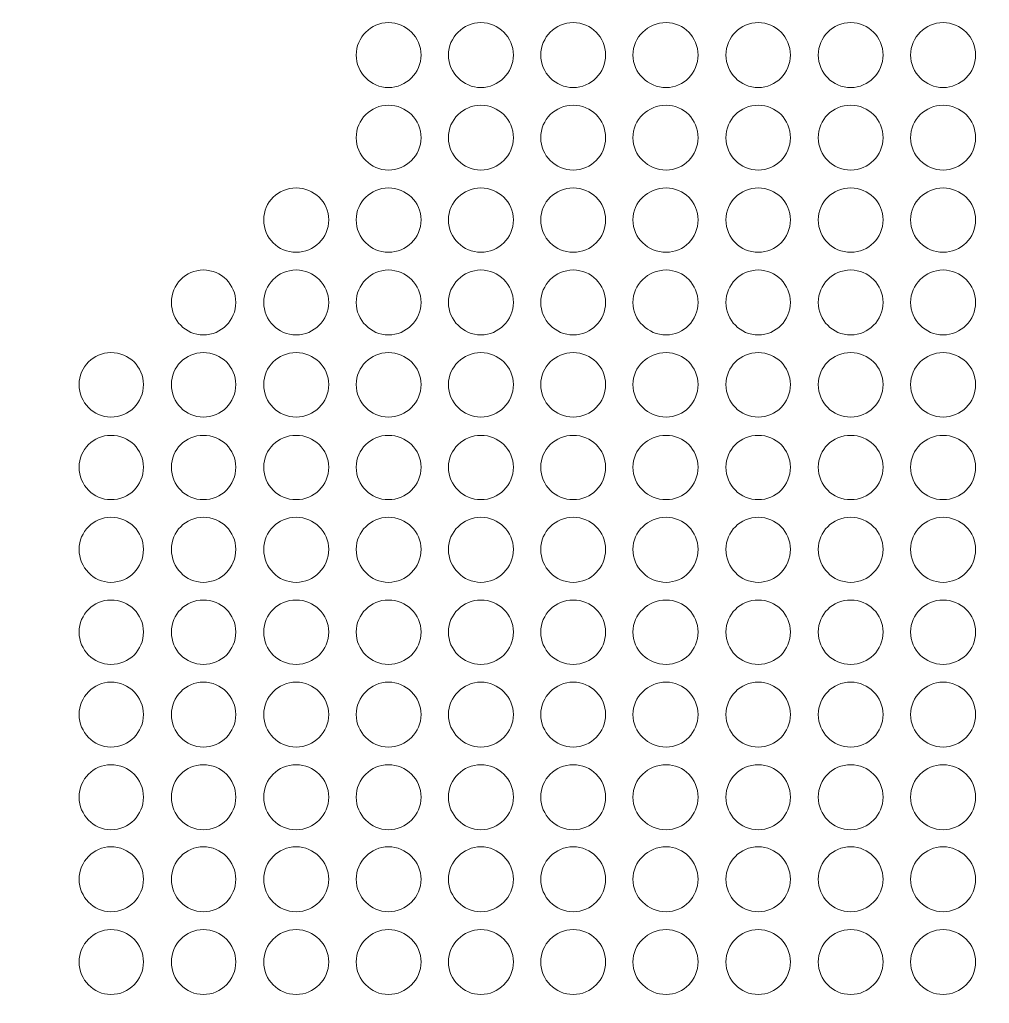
# Model space of a CAD drawing. Header units: inches. Extents: x 243 to 900, y -519 to -86.
# Drawn here: x 371.33 to 397.29, y -338.96 to -312.63 of the extents above; entities that cross this region are included whole.
import ezdxf

# ---------------------------------------------------------------- set-up
doc = ezdxf.new("R2010")
doc.units = ezdxf.units.IN
doc.header["$MEASUREMENT"] = 0
doc.layers.add('Layer 1', color=7, linetype='Continuous')

# ---------------------------------------------------------------- blocks, each defined once
blk = doc.blocks.new('block 3')
at = {"layer": 'Layer 1', "lineweight": 0}
blk.add_open_spline([(898.138, -484.267), (898.138, -494.991), (889.368, -503.763), (878.645, -503.763), (878.645, -503.763), (266.12, -503.763), (266.12, -503.763), (255.397, -503.763), (246.624, -494.991), (246.624, -484.267), (246.624, -484.267), (246.624, -108.507), (246.624, -108.507), (246.624, -97.783), (255.397, -89.011), (266.12, -89.011), (266.12, -89.011), (878.645, -89.011), (878.645, -89.011), (889.368, -89.011), (898.138, -97.783), (898.138, -108.507), (898.138, -108.507), (898.138, -484.267), (898.138, -484.267)], degree=3, knots=[0, 0, 0, 0, 1, 1, 1, 2, 2, 2, 3, 3, 3, 4, 4, 4, 5, 5, 5, 6, 6, 6, 7, 7, 7, 8, 8, 8, 8], dxfattribs=at)
blk = doc.blocks.new('block 2')
at = {"layer": 'Layer 1'}
blk.add_blockref('block 3', (0, 0), dxfattribs=at)
blk = doc.blocks.new('block 85')
at = {"layer": 'Layer 1', "lineweight": 0}
for points in [[(382.071, -313.579), (382.071, -314.052), (381.674, -314.448), (381.196, -314.448), (380.728, -314.448), (380.334, -314.052), (380.334, -313.579), (380.334, -313.105), (380.728, -312.71), (381.196, -312.71), (381.674, -312.71), (382.071, -313.105), (382.071, -313.579)], [(384.543, -313.579), (384.543, -314.052), (384.144, -314.448), (383.673, -314.448), (383.2, -314.448), (382.803, -314.052), (382.803, -313.579), (382.803, -313.105), (383.2, -312.71), (383.673, -312.71), (384.144, -312.71), (384.543, -313.105), (384.543, -313.579)], [(387.012, -313.579), (387.012, -314.052), (386.632, -314.448), (386.145, -314.448), (385.669, -314.448), (385.275, -314.052), (385.275, -313.579), (385.275, -313.105), (385.669, -312.71), (386.145, -312.71), (386.632, -312.71), (387.012, -313.105), (387.012, -313.579)], [(389.487, -313.579), (389.487, -314.052), (389.106, -314.448), (388.633, -314.448), (388.144, -314.448), (387.745, -314.052), (387.745, -313.579), (387.745, -313.105), (388.144, -312.71), (388.633, -312.71), (389.106, -312.71), (389.487, -313.105), (389.487, -313.579)], [(391.959, -313.579), (391.959, -314.052), (391.576, -314.448), (391.102, -314.448), (390.616, -314.448), (390.235, -314.052), (390.235, -313.579), (390.235, -313.105), (390.616, -312.71), (391.102, -312.71), (391.576, -312.71), (391.959, -313.105), (391.959, -313.579)], [(394.442, -313.579), (394.442, -314.052), (394.048, -314.448), (393.577, -314.448), (393.085, -314.448), (392.707, -314.052), (392.707, -313.579), (392.707, -313.105), (393.085, -312.71), (393.577, -312.71), (394.048, -312.71), (394.442, -313.105), (394.442, -313.579)], [(396.919, -313.579), (396.919, -314.052), (396.522, -314.448), (396.046, -314.448), (395.576, -314.448), (395.177, -314.052), (395.177, -313.579), (395.177, -313.105), (395.576, -312.71), (396.046, -312.71), (396.522, -312.71), (396.919, -313.105), (396.919, -313.579)]]:
    blk.add_open_spline(points, degree=3, knots=[0, 0, 0, 0, 1, 1, 1, 2, 2, 2, 3, 3, 3, 4, 4, 4, 4], dxfattribs=at)
blk = doc.blocks.new('block 86')
at = {"layer": 'Layer 1', "lineweight": 0}
for points in [[(382.071, -315.793), (382.071, -316.263), (381.674, -316.66), (381.196, -316.66), (380.728, -316.66), (380.334, -316.263), (380.334, -315.793), (380.334, -315.305), (380.728, -314.922), (381.196, -314.922), (381.674, -314.922), (382.071, -315.305), (382.071, -315.793)], [(384.543, -315.793), (384.543, -316.263), (384.144, -316.66), (383.673, -316.66), (383.2, -316.66), (382.803, -316.263), (382.803, -315.793), (382.803, -315.305), (383.2, -314.922), (383.673, -314.922), (384.144, -314.922), (384.543, -315.305), (384.543, -315.793)], [(387.012, -315.793), (387.012, -316.263), (386.632, -316.66), (386.145, -316.66), (385.669, -316.66), (385.275, -316.263), (385.275, -315.793), (385.275, -315.305), (385.669, -314.922), (386.145, -314.922), (386.632, -314.922), (387.012, -315.305), (387.012, -315.793)], [(389.487, -315.793), (389.487, -316.263), (389.106, -316.66), (388.633, -316.66), (388.144, -316.66), (387.745, -316.263), (387.745, -315.793), (387.745, -315.305), (388.144, -314.922), (388.633, -314.922), (389.106, -314.922), (389.487, -315.305), (389.487, -315.793)], [(391.959, -315.793), (391.959, -316.263), (391.576, -316.66), (391.102, -316.66), (390.616, -316.66), (390.235, -316.263), (390.235, -315.793), (390.235, -315.305), (390.616, -314.922), (391.102, -314.922), (391.576, -314.922), (391.959, -315.305), (391.959, -315.793)], [(394.442, -315.793), (394.442, -316.263), (394.048, -316.66), (393.577, -316.66), (393.085, -316.66), (392.707, -316.263), (392.707, -315.793), (392.707, -315.305), (393.085, -314.922), (393.577, -314.922), (394.048, -314.922), (394.442, -315.305), (394.442, -315.793)], [(396.919, -315.793), (396.919, -316.263), (396.522, -316.66), (396.046, -316.66), (395.576, -316.66), (395.177, -316.263), (395.177, -315.793), (395.177, -315.305), (395.576, -314.922), (396.046, -314.922), (396.522, -314.922), (396.919, -315.305), (396.919, -315.793)]]:
    blk.add_open_spline(points, degree=3, knots=[0, 0, 0, 0, 1, 1, 1, 2, 2, 2, 3, 3, 3, 4, 4, 4, 4], dxfattribs=at)
blk = doc.blocks.new('block 87')
at = {"layer": 'Layer 1', "lineweight": 0}
for points in [[(379.599, -317.99), (379.599, -318.479), (379.202, -318.858), (378.729, -318.858), (378.24, -318.858), (377.859, -318.479), (377.859, -317.99), (377.859, -317.517), (378.24, -317.136), (378.729, -317.136), (379.202, -317.136), (379.599, -317.517), (379.599, -317.99)], [(382.071, -317.99), (382.071, -318.479), (381.674, -318.858), (381.196, -318.858), (380.728, -318.858), (380.334, -318.479), (380.334, -317.99), (380.334, -317.517), (380.728, -317.136), (381.196, -317.136), (381.674, -317.136), (382.071, -317.517), (382.071, -317.99)], [(384.543, -317.99), (384.543, -318.479), (384.144, -318.858), (383.673, -318.858), (383.2, -318.858), (382.803, -318.479), (382.803, -317.99), (382.803, -317.517), (383.2, -317.136), (383.673, -317.136), (384.144, -317.136), (384.543, -317.517), (384.543, -317.99)], [(387.012, -317.99), (387.012, -318.479), (386.632, -318.858), (386.145, -318.858), (385.669, -318.858), (385.275, -318.479), (385.275, -317.99), (385.275, -317.517), (385.669, -317.136), (386.145, -317.136), (386.632, -317.136), (387.012, -317.517), (387.012, -317.99)], [(389.487, -317.99), (389.487, -318.479), (389.106, -318.858), (388.633, -318.858), (388.144, -318.858), (387.745, -318.479), (387.745, -317.99), (387.745, -317.517), (388.144, -317.136), (388.633, -317.136), (389.106, -317.136), (389.487, -317.517), (389.487, -317.99)], [(391.959, -317.99), (391.959, -318.479), (391.576, -318.858), (391.102, -318.858), (390.616, -318.858), (390.235, -318.479), (390.235, -317.99), (390.235, -317.517), (390.616, -317.136), (391.102, -317.136), (391.576, -317.136), (391.959, -317.517), (391.959, -317.99)], [(394.442, -317.99), (394.442, -318.479), (394.048, -318.858), (393.577, -318.858), (393.085, -318.858), (392.707, -318.479), (392.707, -317.99), (392.707, -317.517), (393.085, -317.136), (393.577, -317.136), (394.048, -317.136), (394.442, -317.517), (394.442, -317.99)], [(396.919, -317.99), (396.919, -318.479), (396.522, -318.858), (396.046, -318.858), (395.576, -318.858), (395.177, -318.479), (395.177, -317.99), (395.177, -317.517), (395.576, -317.136), (396.046, -317.136), (396.522, -317.136), (396.919, -317.517), (396.919, -317.99)]]:
    blk.add_open_spline(points, degree=3, knots=[0, 0, 0, 0, 1, 1, 1, 2, 2, 2, 3, 3, 3, 4, 4, 4, 4], dxfattribs=at)
blk = doc.blocks.new('block 88')
at = {"layer": 'Layer 1', "lineweight": 0}
for points in [[(377.111, -320.201), (377.111, -320.676), (376.73, -321.071), (376.241, -321.071), (375.768, -321.071), (375.387, -320.676), (375.387, -320.201), (375.387, -319.73), (375.768, -319.333), (376.241, -319.333), (376.73, -319.333), (377.111, -319.73), (377.111, -320.201)], [(379.599, -320.201), (379.599, -320.676), (379.202, -321.071), (378.729, -321.071), (378.24, -321.071), (377.859, -320.676), (377.859, -320.201), (377.859, -319.73), (378.24, -319.333), (378.729, -319.333), (379.202, -319.333), (379.599, -319.73), (379.599, -320.201)], [(382.071, -320.201), (382.071, -320.676), (381.674, -321.071), (381.196, -321.071), (380.728, -321.071), (380.334, -320.676), (380.334, -320.201), (380.334, -319.73), (380.728, -319.333), (381.196, -319.333), (381.674, -319.333), (382.071, -319.73), (382.071, -320.201)], [(384.543, -320.201), (384.543, -320.676), (384.144, -321.071), (383.673, -321.071), (383.2, -321.071), (382.803, -320.676), (382.803, -320.201), (382.803, -319.73), (383.2, -319.333), (383.673, -319.333), (384.144, -319.333), (384.543, -319.73), (384.543, -320.201)], [(387.012, -320.201), (387.012, -320.676), (386.632, -321.071), (386.145, -321.071), (385.669, -321.071), (385.275, -320.676), (385.275, -320.201), (385.275, -319.73), (385.669, -319.333), (386.145, -319.333), (386.632, -319.333), (387.012, -319.73), (387.012, -320.201)], [(389.487, -320.201), (389.487, -320.676), (389.106, -321.071), (388.633, -321.071), (388.144, -321.071), (387.745, -320.676), (387.745, -320.201), (387.745, -319.73), (388.144, -319.333), (388.633, -319.333), (389.106, -319.333), (389.487, -319.73), (389.487, -320.201)], [(391.959, -320.201), (391.959, -320.676), (391.576, -321.071), (391.102, -321.071), (390.616, -321.071), (390.235, -320.676), (390.235, -320.201), (390.235, -319.73), (390.616, -319.333), (391.102, -319.333), (391.576, -319.333), (391.959, -319.73), (391.959, -320.201)], [(394.442, -320.201), (394.442, -320.676), (394.048, -321.071), (393.577, -321.071), (393.085, -321.071), (392.707, -320.676), (392.707, -320.201), (392.707, -319.73), (393.085, -319.333), (393.577, -319.333), (394.048, -319.333), (394.442, -319.73), (394.442, -320.201)], [(396.919, -320.201), (396.919, -320.676), (396.522, -321.071), (396.046, -321.071), (395.576, -321.071), (395.177, -320.676), (395.177, -320.201), (395.177, -319.73), (395.576, -319.333), (396.046, -319.333), (396.522, -319.333), (396.919, -319.73), (396.919, -320.201)]]:
    blk.add_open_spline(points, degree=3, knots=[0, 0, 0, 0, 1, 1, 1, 2, 2, 2, 3, 3, 3, 4, 4, 4, 4], dxfattribs=at)
blk = doc.blocks.new('block 89')
at = {"layer": 'Layer 1', "lineweight": 0}
for points in [[(374.639, -322.398), (374.639, -322.886), (374.258, -323.27), (373.767, -323.27), (373.299, -323.27), (372.918, -322.886), (372.918, -322.398), (372.918, -321.927), (373.299, -321.545), (373.767, -321.545), (374.258, -321.545), (374.639, -321.927), (374.639, -322.398)], [(377.111, -322.398), (377.111, -322.886), (376.73, -323.27), (376.241, -323.27), (375.768, -323.27), (375.387, -322.886), (375.387, -322.398), (375.387, -321.927), (375.768, -321.545), (376.241, -321.545), (376.73, -321.545), (377.111, -321.927), (377.111, -322.398)], [(379.599, -322.398), (379.599, -322.886), (379.202, -323.27), (378.729, -323.27), (378.24, -323.27), (377.859, -322.886), (377.859, -322.398), (377.859, -321.927), (378.24, -321.545), (378.729, -321.545), (379.202, -321.545), (379.599, -321.927), (379.599, -322.398)], [(382.071, -322.398), (382.071, -322.886), (381.674, -323.27), (381.196, -323.27), (380.728, -323.27), (380.334, -322.886), (380.334, -322.398), (380.334, -321.927), (380.728, -321.545), (381.196, -321.545), (381.674, -321.545), (382.071, -321.927), (382.071, -322.398)], [(384.543, -322.398), (384.543, -322.886), (384.144, -323.27), (383.673, -323.27), (383.2, -323.27), (382.803, -322.886), (382.803, -322.398), (382.803, -321.927), (383.2, -321.545), (383.673, -321.545), (384.144, -321.545), (384.543, -321.927), (384.543, -322.398)], [(387.012, -322.398), (387.012, -322.886), (386.632, -323.27), (386.145, -323.27), (385.669, -323.27), (385.275, -322.886), (385.275, -322.398), (385.275, -321.927), (385.669, -321.545), (386.145, -321.545), (386.632, -321.545), (387.012, -321.927), (387.012, -322.398)], [(389.487, -322.398), (389.487, -322.886), (389.106, -323.27), (388.633, -323.27), (388.144, -323.27), (387.745, -322.886), (387.745, -322.398), (387.745, -321.927), (388.144, -321.545), (388.633, -321.545), (389.106, -321.545), (389.487, -321.927), (389.487, -322.398)], [(391.959, -322.398), (391.959, -322.886), (391.576, -323.27), (391.102, -323.27), (390.616, -323.27), (390.235, -322.886), (390.235, -322.398), (390.235, -321.927), (390.616, -321.545), (391.102, -321.545), (391.576, -321.545), (391.959, -321.927), (391.959, -322.398)], [(394.442, -322.398), (394.442, -322.886), (394.048, -323.27), (393.577, -323.27), (393.085, -323.27), (392.707, -322.886), (392.707, -322.398), (392.707, -321.927), (393.085, -321.545), (393.577, -321.545), (394.048, -321.545), (394.442, -321.927), (394.442, -322.398)], [(396.919, -322.398), (396.919, -322.886), (396.522, -323.27), (396.046, -323.27), (395.576, -323.27), (395.177, -322.886), (395.177, -322.398), (395.177, -321.927), (395.576, -321.545), (396.046, -321.545), (396.522, -321.545), (396.919, -321.927), (396.919, -322.398)]]:
    blk.add_open_spline(points, degree=3, knots=[0, 0, 0, 0, 1, 1, 1, 2, 2, 2, 3, 3, 3, 4, 4, 4, 4], dxfattribs=at)
blk = doc.blocks.new('block 90')
at = {"layer": 'Layer 1', "lineweight": 0}
for points in [[(374.639, -324.611), (374.639, -325.101), (374.258, -325.481), (373.767, -325.481), (373.299, -325.481), (372.918, -325.101), (372.918, -324.611), (372.918, -324.139), (373.299, -323.759), (373.767, -323.759), (374.258, -323.759), (374.639, -324.139), (374.639, -324.611)], [(377.111, -324.611), (377.111, -325.101), (376.73, -325.481), (376.241, -325.481), (375.768, -325.481), (375.387, -325.101), (375.387, -324.611), (375.387, -324.139), (375.768, -323.759), (376.241, -323.759), (376.73, -323.759), (377.111, -324.139), (377.111, -324.611)], [(379.599, -324.611), (379.599, -325.101), (379.202, -325.481), (378.729, -325.481), (378.24, -325.481), (377.859, -325.101), (377.859, -324.611), (377.859, -324.139), (378.24, -323.759), (378.729, -323.759), (379.202, -323.759), (379.599, -324.139), (379.599, -324.611)], [(382.071, -324.611), (382.071, -325.101), (381.674, -325.481), (381.196, -325.481), (380.728, -325.481), (380.334, -325.101), (380.334, -324.611), (380.334, -324.139), (380.728, -323.759), (381.196, -323.759), (381.674, -323.759), (382.071, -324.139), (382.071, -324.611)], [(384.543, -324.611), (384.543, -325.101), (384.144, -325.481), (383.673, -325.481), (383.2, -325.481), (382.803, -325.101), (382.803, -324.611), (382.803, -324.139), (383.2, -323.759), (383.673, -323.759), (384.144, -323.759), (384.543, -324.139), (384.543, -324.611)], [(387.012, -324.611), (387.012, -325.101), (386.632, -325.481), (386.145, -325.481), (385.669, -325.481), (385.275, -325.101), (385.275, -324.611), (385.275, -324.139), (385.669, -323.759), (386.145, -323.759), (386.632, -323.759), (387.012, -324.139), (387.012, -324.611)], [(389.487, -324.611), (389.487, -325.101), (389.106, -325.481), (388.633, -325.481), (388.144, -325.481), (387.745, -325.101), (387.745, -324.611), (387.745, -324.139), (388.144, -323.759), (388.633, -323.759), (389.106, -323.759), (389.487, -324.139), (389.487, -324.611)], [(391.959, -324.611), (391.959, -325.101), (391.576, -325.481), (391.102, -325.481), (390.616, -325.481), (390.235, -325.101), (390.235, -324.611), (390.235, -324.139), (390.616, -323.759), (391.102, -323.759), (391.576, -323.759), (391.959, -324.139), (391.959, -324.611)], [(394.442, -324.611), (394.442, -325.101), (394.048, -325.481), (393.577, -325.481), (393.085, -325.481), (392.707, -325.101), (392.707, -324.611), (392.707, -324.139), (393.085, -323.759), (393.577, -323.759), (394.048, -323.759), (394.442, -324.139), (394.442, -324.611)], [(396.919, -324.611), (396.919, -325.101), (396.522, -325.481), (396.046, -325.481), (395.576, -325.481), (395.177, -325.101), (395.177, -324.611), (395.177, -324.139), (395.576, -323.759), (396.046, -323.759), (396.522, -323.759), (396.919, -324.139), (396.919, -324.611)]]:
    blk.add_open_spline(points, degree=3, knots=[0, 0, 0, 0, 1, 1, 1, 2, 2, 2, 3, 3, 3, 4, 4, 4, 4], dxfattribs=at)
blk = doc.blocks.new('block 91')
at = {"layer": 'Layer 1', "lineweight": 0}
for points in [[(374.639, -326.81), (374.639, -327.298), (374.258, -327.694), (373.767, -327.694), (373.299, -327.694), (372.918, -327.298), (372.918, -326.81), (372.918, -326.338), (373.299, -325.954), (373.767, -325.954), (374.258, -325.954), (374.639, -326.338), (374.639, -326.81)], [(377.111, -326.81), (377.111, -327.298), (376.73, -327.694), (376.241, -327.694), (375.768, -327.694), (375.387, -327.298), (375.387, -326.81), (375.387, -326.338), (375.768, -325.954), (376.241, -325.954), (376.73, -325.954), (377.111, -326.338), (377.111, -326.81)], [(379.599, -326.81), (379.599, -327.298), (379.202, -327.694), (378.729, -327.694), (378.24, -327.694), (377.859, -327.298), (377.859, -326.81), (377.859, -326.338), (378.24, -325.954), (378.729, -325.954), (379.202, -325.954), (379.599, -326.338), (379.599, -326.81)], [(382.071, -326.81), (382.071, -327.298), (381.674, -327.694), (381.196, -327.694), (380.728, -327.694), (380.334, -327.298), (380.334, -326.81), (380.334, -326.338), (380.728, -325.954), (381.196, -325.954), (381.674, -325.954), (382.071, -326.338), (382.071, -326.81)], [(384.543, -326.81), (384.543, -327.298), (384.144, -327.694), (383.673, -327.694), (383.2, -327.694), (382.803, -327.298), (382.803, -326.81), (382.803, -326.338), (383.2, -325.954), (383.673, -325.954), (384.144, -325.954), (384.543, -326.338), (384.543, -326.81)], [(387.012, -326.81), (387.012, -327.298), (386.632, -327.694), (386.145, -327.694), (385.669, -327.694), (385.275, -327.298), (385.275, -326.81), (385.275, -326.338), (385.669, -325.954), (386.145, -325.954), (386.632, -325.954), (387.012, -326.338), (387.012, -326.81)], [(389.487, -326.81), (389.487, -327.298), (389.106, -327.694), (388.633, -327.694), (388.144, -327.694), (387.745, -327.298), (387.745, -326.81), (387.745, -326.338), (388.144, -325.954), (388.633, -325.954), (389.106, -325.954), (389.487, -326.338), (389.487, -326.81)], [(391.959, -326.81), (391.959, -327.298), (391.576, -327.694), (391.102, -327.694), (390.616, -327.694), (390.235, -327.298), (390.235, -326.81), (390.235, -326.338), (390.616, -325.954), (391.102, -325.954), (391.576, -325.954), (391.959, -326.338), (391.959, -326.81)], [(394.442, -326.81), (394.442, -327.298), (394.048, -327.694), (393.577, -327.694), (393.085, -327.694), (392.707, -327.298), (392.707, -326.81), (392.707, -326.338), (393.085, -325.954), (393.577, -325.954), (394.048, -325.954), (394.442, -326.338), (394.442, -326.81)], [(396.919, -326.81), (396.919, -327.298), (396.522, -327.694), (396.046, -327.694), (395.576, -327.694), (395.177, -327.298), (395.177, -326.81), (395.177, -326.338), (395.576, -325.954), (396.046, -325.954), (396.522, -325.954), (396.919, -326.338), (396.919, -326.81)]]:
    blk.add_open_spline(points, degree=3, knots=[0, 0, 0, 0, 1, 1, 1, 2, 2, 2, 3, 3, 3, 4, 4, 4, 4], dxfattribs=at)
blk = doc.blocks.new('block 92')
at = {"layer": 'Layer 1', "lineweight": 0}
for points in [[(374.639, -329.023), (374.639, -329.509), (374.258, -329.891), (373.767, -329.891), (373.299, -329.891), (372.918, -329.509), (372.918, -329.023), (372.918, -328.549), (373.299, -328.167), (373.767, -328.167), (374.258, -328.167), (374.639, -328.549), (374.639, -329.023)], [(377.111, -329.023), (377.111, -329.509), (376.73, -329.891), (376.241, -329.891), (375.768, -329.891), (375.387, -329.509), (375.387, -329.023), (375.387, -328.549), (375.768, -328.167), (376.241, -328.167), (376.73, -328.167), (377.111, -328.549), (377.111, -329.023)], [(379.599, -329.023), (379.599, -329.509), (379.202, -329.891), (378.729, -329.891), (378.24, -329.891), (377.859, -329.509), (377.859, -329.023), (377.859, -328.549), (378.24, -328.167), (378.729, -328.167), (379.202, -328.167), (379.599, -328.549), (379.599, -329.023)], [(382.071, -329.023), (382.071, -329.509), (381.674, -329.891), (381.196, -329.891), (380.728, -329.891), (380.334, -329.509), (380.334, -329.023), (380.334, -328.549), (380.728, -328.167), (381.196, -328.167), (381.674, -328.167), (382.071, -328.549), (382.071, -329.023)], [(384.543, -329.023), (384.543, -329.509), (384.144, -329.891), (383.673, -329.891), (383.2, -329.891), (382.803, -329.509), (382.803, -329.023), (382.803, -328.549), (383.2, -328.167), (383.673, -328.167), (384.144, -328.167), (384.543, -328.549), (384.543, -329.023)], [(387.012, -329.023), (387.012, -329.509), (386.632, -329.891), (386.145, -329.891), (385.669, -329.891), (385.275, -329.509), (385.275, -329.023), (385.275, -328.549), (385.669, -328.167), (386.145, -328.167), (386.632, -328.167), (387.012, -328.549), (387.012, -329.023)], [(389.487, -329.023), (389.487, -329.509), (389.106, -329.891), (388.633, -329.891), (388.144, -329.891), (387.745, -329.509), (387.745, -329.023), (387.745, -328.549), (388.144, -328.167), (388.633, -328.167), (389.106, -328.167), (389.487, -328.549), (389.487, -329.023)], [(391.959, -329.023), (391.959, -329.509), (391.576, -329.891), (391.102, -329.891), (390.616, -329.891), (390.235, -329.509), (390.235, -329.023), (390.235, -328.549), (390.616, -328.167), (391.102, -328.167), (391.576, -328.167), (391.959, -328.549), (391.959, -329.023)], [(394.442, -329.023), (394.442, -329.509), (394.048, -329.891), (393.577, -329.891), (393.085, -329.891), (392.707, -329.509), (392.707, -329.023), (392.707, -328.549), (393.085, -328.167), (393.577, -328.167), (394.048, -328.167), (394.442, -328.549), (394.442, -329.023)], [(396.919, -329.023), (396.919, -329.509), (396.522, -329.891), (396.046, -329.891), (395.576, -329.891), (395.177, -329.509), (395.177, -329.023), (395.177, -328.549), (395.576, -328.167), (396.046, -328.167), (396.522, -328.167), (396.919, -328.549), (396.919, -329.023)]]:
    blk.add_open_spline(points, degree=3, knots=[0, 0, 0, 0, 1, 1, 1, 2, 2, 2, 3, 3, 3, 4, 4, 4, 4], dxfattribs=at)
blk = doc.blocks.new('block 93')
at = {"layer": 'Layer 1', "lineweight": 0}
for points in [[(374.639, -331.234), (374.639, -331.707), (374.258, -332.104), (373.767, -332.104), (373.299, -332.104), (372.918, -331.707), (372.918, -331.234), (372.918, -330.761), (373.299, -330.366), (373.767, -330.366), (374.258, -330.366), (374.639, -330.761), (374.639, -331.234)], [(377.111, -331.234), (377.111, -331.707), (376.73, -332.104), (376.241, -332.104), (375.768, -332.104), (375.387, -331.707), (375.387, -331.234), (375.387, -330.761), (375.768, -330.366), (376.241, -330.366), (376.73, -330.366), (377.111, -330.761), (377.111, -331.234)], [(379.599, -331.234), (379.599, -331.707), (379.202, -332.104), (378.729, -332.104), (378.24, -332.104), (377.859, -331.707), (377.859, -331.234), (377.859, -330.761), (378.24, -330.366), (378.729, -330.366), (379.202, -330.366), (379.599, -330.761), (379.599, -331.234)], [(382.071, -331.234), (382.071, -331.707), (381.674, -332.104), (381.196, -332.104), (380.728, -332.104), (380.334, -331.707), (380.334, -331.234), (380.334, -330.761), (380.728, -330.366), (381.196, -330.366), (381.674, -330.366), (382.071, -330.761), (382.071, -331.234)], [(384.543, -331.234), (384.543, -331.707), (384.144, -332.104), (383.673, -332.104), (383.2, -332.104), (382.803, -331.707), (382.803, -331.234), (382.803, -330.761), (383.2, -330.366), (383.673, -330.366), (384.144, -330.366), (384.543, -330.761), (384.543, -331.234)], [(387.012, -331.234), (387.012, -331.707), (386.632, -332.104), (386.145, -332.104), (385.669, -332.104), (385.275, -331.707), (385.275, -331.234), (385.275, -330.761), (385.669, -330.366), (386.145, -330.366), (386.632, -330.366), (387.012, -330.761), (387.012, -331.234)], [(389.487, -331.234), (389.487, -331.707), (389.106, -332.104), (388.633, -332.104), (388.144, -332.104), (387.745, -331.707), (387.745, -331.234), (387.745, -330.761), (388.144, -330.366), (388.633, -330.366), (389.106, -330.366), (389.487, -330.761), (389.487, -331.234)], [(391.959, -331.234), (391.959, -331.707), (391.576, -332.104), (391.102, -332.104), (390.616, -332.104), (390.235, -331.707), (390.235, -331.234), (390.235, -330.761), (390.616, -330.366), (391.102, -330.366), (391.576, -330.366), (391.959, -330.761), (391.959, -331.234)], [(394.442, -331.234), (394.442, -331.707), (394.048, -332.104), (393.577, -332.104), (393.085, -332.104), (392.707, -331.707), (392.707, -331.234), (392.707, -330.761), (393.085, -330.366), (393.577, -330.366), (394.048, -330.366), (394.442, -330.761), (394.442, -331.234)], [(396.919, -331.234), (396.919, -331.707), (396.522, -332.104), (396.046, -332.104), (395.576, -332.104), (395.177, -331.707), (395.177, -331.234), (395.177, -330.761), (395.576, -330.366), (396.046, -330.366), (396.522, -330.366), (396.919, -330.761), (396.919, -331.234)]]:
    blk.add_open_spline(points, degree=3, knots=[0, 0, 0, 0, 1, 1, 1, 2, 2, 2, 3, 3, 3, 4, 4, 4, 4], dxfattribs=at)
blk = doc.blocks.new('block 94')
at = {"layer": 'Layer 1', "lineweight": 0}
for points in [[(374.639, -333.447), (374.639, -333.919), (374.258, -334.316), (373.767, -334.316), (373.299, -334.316), (372.918, -333.919), (372.918, -333.447), (372.918, -332.958), (373.299, -332.576), (373.767, -332.576), (374.258, -332.576), (374.639, -332.958), (374.639, -333.447)], [(377.111, -333.447), (377.111, -333.919), (376.73, -334.316), (376.241, -334.316), (375.768, -334.316), (375.387, -333.919), (375.387, -333.447), (375.387, -332.958), (375.768, -332.576), (376.241, -332.576), (376.73, -332.576), (377.111, -332.958), (377.111, -333.447)], [(379.599, -333.447), (379.599, -333.919), (379.202, -334.316), (378.729, -334.316), (378.24, -334.316), (377.859, -333.919), (377.859, -333.447), (377.859, -332.958), (378.24, -332.576), (378.729, -332.576), (379.202, -332.576), (379.599, -332.958), (379.599, -333.447)], [(382.071, -333.447), (382.071, -333.919), (381.674, -334.316), (381.196, -334.316), (380.728, -334.316), (380.334, -333.919), (380.334, -333.447), (380.334, -332.958), (380.728, -332.576), (381.196, -332.576), (381.674, -332.576), (382.071, -332.958), (382.071, -333.447)], [(384.543, -333.447), (384.543, -333.919), (384.144, -334.316), (383.673, -334.316), (383.2, -334.316), (382.803, -333.919), (382.803, -333.447), (382.803, -332.958), (383.2, -332.576), (383.673, -332.576), (384.144, -332.576), (384.543, -332.958), (384.543, -333.447)], [(387.012, -333.447), (387.012, -333.919), (386.632, -334.316), (386.145, -334.316), (385.669, -334.316), (385.275, -333.919), (385.275, -333.447), (385.275, -332.958), (385.669, -332.576), (386.145, -332.576), (386.632, -332.576), (387.012, -332.958), (387.012, -333.447)], [(389.487, -333.447), (389.487, -333.919), (389.106, -334.316), (388.633, -334.316), (388.144, -334.316), (387.745, -333.919), (387.745, -333.447), (387.745, -332.958), (388.144, -332.576), (388.633, -332.576), (389.106, -332.576), (389.487, -332.958), (389.487, -333.447)], [(391.959, -333.447), (391.959, -333.919), (391.576, -334.316), (391.102, -334.316), (390.616, -334.316), (390.235, -333.919), (390.235, -333.447), (390.235, -332.958), (390.616, -332.576), (391.102, -332.576), (391.576, -332.576), (391.959, -332.958), (391.959, -333.447)], [(394.442, -333.447), (394.442, -333.919), (394.048, -334.316), (393.577, -334.316), (393.085, -334.316), (392.707, -333.919), (392.707, -333.447), (392.707, -332.958), (393.085, -332.576), (393.577, -332.576), (394.048, -332.576), (394.442, -332.958), (394.442, -333.447)], [(396.919, -333.447), (396.919, -333.919), (396.522, -334.316), (396.046, -334.316), (395.576, -334.316), (395.177, -333.919), (395.177, -333.447), (395.177, -332.958), (395.576, -332.576), (396.046, -332.576), (396.522, -332.576), (396.919, -332.958), (396.919, -333.447)]]:
    blk.add_open_spline(points, degree=3, knots=[0, 0, 0, 0, 1, 1, 1, 2, 2, 2, 3, 3, 3, 4, 4, 4, 4], dxfattribs=at)
blk = doc.blocks.new('block 95')
at = {"layer": 'Layer 1', "lineweight": 0}
for points in [[(374.639, -335.644), (374.639, -336.116), (374.258, -336.513), (373.767, -336.513), (373.299, -336.513), (372.918, -336.116), (372.918, -335.644), (372.918, -335.17), (373.299, -334.773), (373.767, -334.773), (374.258, -334.773), (374.639, -335.17), (374.639, -335.644)], [(377.111, -335.644), (377.111, -336.116), (376.73, -336.513), (376.241, -336.513), (375.768, -336.513), (375.387, -336.116), (375.387, -335.644), (375.387, -335.17), (375.768, -334.773), (376.241, -334.773), (376.73, -334.773), (377.111, -335.17), (377.111, -335.644)], [(379.599, -335.644), (379.599, -336.116), (379.202, -336.513), (378.729, -336.513), (378.24, -336.513), (377.859, -336.116), (377.859, -335.644), (377.859, -335.17), (378.24, -334.773), (378.729, -334.773), (379.202, -334.773), (379.599, -335.17), (379.599, -335.644)], [(382.071, -335.644), (382.071, -336.116), (381.674, -336.513), (381.196, -336.513), (380.728, -336.513), (380.334, -336.116), (380.334, -335.644), (380.334, -335.17), (380.728, -334.773), (381.196, -334.773), (381.674, -334.773), (382.071, -335.17), (382.071, -335.644)], [(384.543, -335.644), (384.543, -336.116), (384.144, -336.513), (383.673, -336.513), (383.2, -336.513), (382.803, -336.116), (382.803, -335.644), (382.803, -335.17), (383.2, -334.773), (383.673, -334.773), (384.144, -334.773), (384.543, -335.17), (384.543, -335.644)], [(387.012, -335.644), (387.012, -336.116), (386.632, -336.513), (386.145, -336.513), (385.669, -336.513), (385.275, -336.116), (385.275, -335.644), (385.275, -335.17), (385.669, -334.773), (386.145, -334.773), (386.632, -334.773), (387.012, -335.17), (387.012, -335.644)], [(389.487, -335.644), (389.487, -336.116), (389.106, -336.513), (388.633, -336.513), (388.144, -336.513), (387.745, -336.116), (387.745, -335.644), (387.745, -335.17), (388.144, -334.773), (388.633, -334.773), (389.106, -334.773), (389.487, -335.17), (389.487, -335.644)], [(391.959, -335.644), (391.959, -336.116), (391.576, -336.513), (391.102, -336.513), (390.616, -336.513), (390.235, -336.116), (390.235, -335.644), (390.235, -335.17), (390.616, -334.773), (391.102, -334.773), (391.576, -334.773), (391.959, -335.17), (391.959, -335.644)], [(394.442, -335.644), (394.442, -336.116), (394.048, -336.513), (393.577, -336.513), (393.085, -336.513), (392.707, -336.116), (392.707, -335.644), (392.707, -335.17), (393.085, -334.773), (393.577, -334.773), (394.048, -334.773), (394.442, -335.17), (394.442, -335.644)], [(396.919, -335.644), (396.919, -336.116), (396.522, -336.513), (396.046, -336.513), (395.576, -336.513), (395.177, -336.116), (395.177, -335.644), (395.177, -335.17), (395.576, -334.773), (396.046, -334.773), (396.522, -334.773), (396.919, -335.17), (396.919, -335.644)]]:
    blk.add_open_spline(points, degree=3, knots=[0, 0, 0, 0, 1, 1, 1, 2, 2, 2, 3, 3, 3, 4, 4, 4, 4], dxfattribs=at)
blk = doc.blocks.new('block 96')
at = {"layer": 'Layer 1', "lineweight": 0}
for points in [[(374.639, -337.857), (374.639, -338.332), (374.258, -338.727), (373.767, -338.727), (373.299, -338.727), (372.918, -338.332), (372.918, -337.857), (372.918, -337.385), (373.299, -336.989), (373.767, -336.989), (374.258, -336.989), (374.639, -337.385), (374.639, -337.857)], [(377.111, -337.857), (377.111, -338.332), (376.73, -338.727), (376.241, -338.727), (375.768, -338.727), (375.387, -338.332), (375.387, -337.857), (375.387, -337.385), (375.768, -336.989), (376.241, -336.989), (376.73, -336.989), (377.111, -337.385), (377.111, -337.857)], [(379.599, -337.857), (379.599, -338.332), (379.202, -338.727), (378.729, -338.727), (378.24, -338.727), (377.859, -338.332), (377.859, -337.857), (377.859, -337.385), (378.24, -336.989), (378.729, -336.989), (379.202, -336.989), (379.599, -337.385), (379.599, -337.857)], [(382.071, -337.857), (382.071, -338.332), (381.674, -338.727), (381.196, -338.727), (380.728, -338.727), (380.334, -338.332), (380.334, -337.857), (380.334, -337.385), (380.728, -336.989), (381.196, -336.989), (381.674, -336.989), (382.071, -337.385), (382.071, -337.857)], [(384.543, -337.857), (384.543, -338.332), (384.144, -338.727), (383.673, -338.727), (383.2, -338.727), (382.803, -338.332), (382.803, -337.857), (382.803, -337.385), (383.2, -336.989), (383.673, -336.989), (384.144, -336.989), (384.543, -337.385), (384.543, -337.857)], [(387.012, -337.857), (387.012, -338.332), (386.632, -338.727), (386.145, -338.727), (385.669, -338.727), (385.275, -338.332), (385.275, -337.857), (385.275, -337.385), (385.669, -336.989), (386.145, -336.989), (386.632, -336.989), (387.012, -337.385), (387.012, -337.857)], [(389.487, -337.857), (389.487, -338.332), (389.106, -338.727), (388.633, -338.727), (388.144, -338.727), (387.745, -338.332), (387.745, -337.857), (387.745, -337.385), (388.144, -336.989), (388.633, -336.989), (389.106, -336.989), (389.487, -337.385), (389.487, -337.857)], [(391.959, -337.857), (391.959, -338.332), (391.576, -338.727), (391.102, -338.727), (390.616, -338.727), (390.235, -338.332), (390.235, -337.857), (390.235, -337.385), (390.616, -336.989), (391.102, -336.989), (391.576, -336.989), (391.959, -337.385), (391.959, -337.857)], [(394.442, -337.857), (394.442, -338.332), (394.048, -338.727), (393.577, -338.727), (393.085, -338.727), (392.707, -338.332), (392.707, -337.857), (392.707, -337.385), (393.085, -336.989), (393.577, -336.989), (394.048, -336.989), (394.442, -337.385), (394.442, -337.857)], [(396.919, -337.857), (396.919, -338.332), (396.522, -338.727), (396.046, -338.727), (395.576, -338.727), (395.177, -338.332), (395.177, -337.857), (395.177, -337.385), (395.576, -336.989), (396.046, -336.989), (396.522, -336.989), (396.919, -337.385), (396.919, -337.857)]]:
    blk.add_open_spline(points, degree=3, knots=[0, 0, 0, 0, 1, 1, 1, 2, 2, 2, 3, 3, 3, 4, 4, 4, 4], dxfattribs=at)
blk = doc.blocks.new('block 74')
at = {"layer": 'Layer 1'}
for name in ['block 85', 'block 86', 'block 87', 'block 88', 'block 89', 'block 90', 'block 91', 'block 92', 'block 93', 'block 94', 'block 95', 'block 96']:
    blk.add_blockref(name, (0, 0), dxfattribs=at)
blk = doc.blocks.new('block 4')
at = {"layer": 'Layer 1'}
blk.add_blockref('block 74', (0, 0), dxfattribs=at)

msp = doc.modelspace()

# ---------------------------------------------------------------- linework, layer by layer
at = {"layer": 'Layer 1', "lineweight": 0}
msp.add_open_spline([(771.889, -89.011), (771.889, -89.011), (266.12, -89.011), (266.12, -89.011), (255.397, -89.011), (246.624, -97.783), (246.624, -108.507), (246.624, -108.507), (246.624, -499.044), (246.624, -499.044), (246.624, -509.767), (255.397, -518.54), (266.12, -518.54), (266.12, -518.54), (371.556, -518.54), (371.556, -518.54), (400.967, -304.591), (562.913, -132.915), (771.889, -89.011)], degree=3, knots=[0, 0, 0, 0, 1, 1, 1, 2, 2, 2, 3, 3, 3, 4, 4, 4, 5, 5, 5, 6, 6, 6, 6], dxfattribs=at)

# ---------------------------------------------------------------- block references
at = {"layer": 'Layer 1'}
for name in ['block 2', 'block 4']:
    msp.add_blockref(name, (0, 0), dxfattribs=at)

doc.saveas('drawing.dxf')
